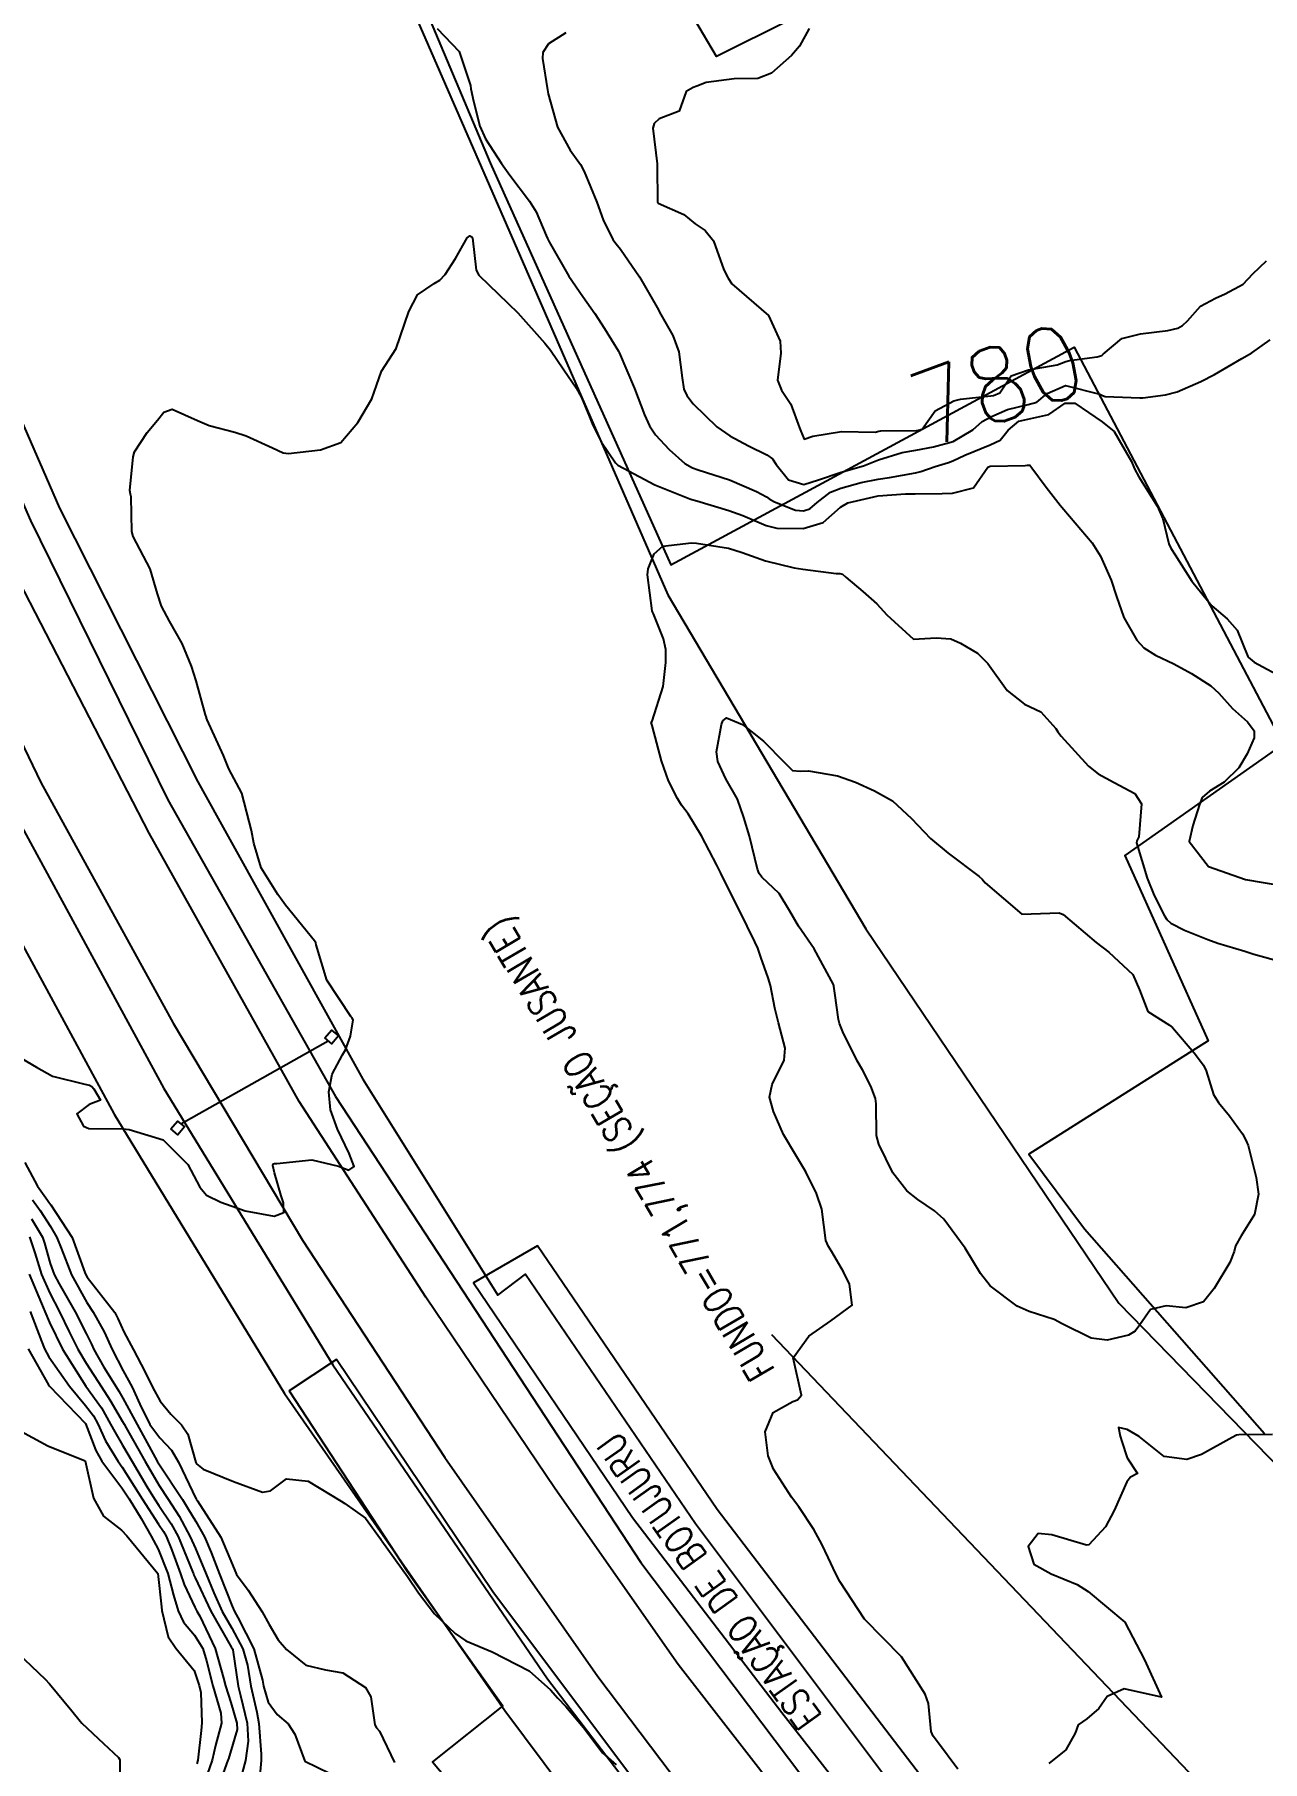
# Model space of a CAD drawing. Header units: metres. Extents: x 307586 to 320046, y 7427249 to 7434250.
# Drawn here: x 318970.4 to 319036.4, y 7429030 to 7429122.8 of the extents above; entities that cross this region are included whole.
import ezdxf
from ezdxf.enums import TextEntityAlignment as Align

# ---------------------------------------------------------------- set-up
doc = ezdxf.new("R2010")
doc.units = ezdxf.units.M
doc.header["$MEASUREMENT"] = 0
doc.linetypes.add('CONTINUO', pattern=[0])
for name, color, linetype in [('Cotas', 45, 'Continuous'), ('Curvas de Nivel 1m', 11, 'Continuous'), ('Curvas de Nivel 5m', 15, 'Continuous'), ('Divisa', 42, 'FENCELINE2'), ('Edificações', 30, 'Continuous'), ('Estações', 252, 'Continuous'), ('Linha Férrea', 20, 'Continuous'), ('PLATAFORMA', 45, 'Continuous'), ('Portico', 45, 'Continuous'), ('TEXTO', 45, 'Continuous')]:
    doc.layers.add(name, color=color, linetype=linetype)
doc.styles.add('ROMANS', font='romans', dxfattribs={"height": 0.2})
doc.styles.add('Style-STANDARD', font='STANDARD.shx')
doc.linetypes.add('FENCELINE2', pattern='A,0.25,-0.1,[132,ltypeshp.shx,S=0.1,R=0,X=-0.1,Y=0],-0.1,1', length=1.45)

msp = doc.modelspace()

# ---------------------------------------------------------------- linework, layer by layer
at = {"layer": 'Curvas de Nivel 1m', "flags": 128}
for points, elevation in [([(318992.0352252842, 7429123.160797996), (318993.2178987453, 7429121.91805019), (318993.8261006564, 7429120.090388704), (318993.8574490933, 7429119.911454685), (318993.9929173043, 7429119.243333338), (318994.3278077554, 7429117.906451099), (318994.6461094079, 7429117.223208059), (318995.4993725578, 7429115.894535451), (318995.9437147336, 7429115.276495297), (318997.0113229313, 7429113.873673919), (318997.3547637985, 7429113.305909703), (318997.9045332463, 7429112.021594207), (318997.9798821872, 7429111.859230354), (318998.0654585497, 7429111.694175096), (318999.1138194781, 7429109.847690981), (318999.8665072019, 7429108.745993181), (319000.5109151719, 7429107.830130036), (319001.0438696964, 7429107.020978327), (319001.7973046895, 7429105.810534192), (319001.8318135996, 7429105.736419696), (319002.6515557208, 7429103.801513619), (319003.1904539916, 7429102.394432271), (319003.4527959082, 7429101.793301218), (319003.7782045871, 7429101.318728284), (319004.5119117217, 7429100.520454954), (319005.347958323, 7429099.766224387), (319005.7596431455, 7429099.541722756), (319006.079515601, 7429099.435366216), (319007.7501432453, 7429098.888396076), (319009.2084042726, 7429098.257825548), (319009.7368136601, 7429097.979757064), (319009.8924398919, 7429097.874807637), (319010.1707373196, 7429097.713432703), (319011.3035940096, 7429097.271303522), (319011.7283668, 7429097.23494958), (319012.0744414475, 7429097.341576383), (319012.4695663002, 7429097.682633514), (319013.1830286946, 7429098.233845177), (319013.7446617415, 7429098.452962485), (319014.8371853959, 7429098.741629628), (319015.7523278361, 7429098.93403546), (319016.3621430611, 7429099.025565472), (319017.7577063666, 7429099.272604153), (319018.0380793493, 7429099.337854151), (319018.8146980444, 7429099.609482196), (319019.5349824557, 7429099.832539596), (319019.766092432, 7429099.917512774), (319020.4033043373, 7429100.224535872), (319021.7749843944, 7429100.776709014), (319022.3090489998, 7429101.033239385), (319022.7360514572, 7429101.560468662), (319023.3000444821, 7429102.045128481), (319023.7920629884, 7429102.159712282), (319024.9210805988, 7429102.408085543), (319025.8053229252, 7429103.013708064), (319026.3140754661, 7429103.006122092), (319027.7906209376, 7429102.01357556), (319028.4272486996, 7429101.493556689), (319029.3669476076, 7429099.883969087), (319029.5320088502, 7429099.482309088), (319029.7564916824, 7429099.051625211), (319030.766707248, 7429097.464493154), (319031.0546127887, 7429096.788485204), (319031.3724859654, 7429095.455106474), (319031.4799894664, 7429095.222837706), (319031.7070179274, 7429094.860062314), (319032.6002366199, 7429093.44092681), (319033.6733773316, 7429092.12733516), (319034.5043047469, 7429091.417379192), (319035.0515772573, 7429090.803792136), (319035.6182504648, 7429089.400370006), (319035.6424001392, 7429089.365522336), (319035.9485371673, 7429089.086623291), (319037.6252239594, 7429088.200443679)], 782.0000000000001), ([(318998.9589614145, 7429122.925449952), (318998.0275995988, 7429122.328229457), (318997.7281982579, 7429121.86442079), (318997.6996679837, 7429121.544751905), (318997.9651908518, 7429119.860565902), (318997.999629016, 7429119.640780783), (318998.5033246602, 7429117.854695931), (318999.1985631678, 7429116.609593618), (318999.7371246737, 7429115.84215793), (318999.9473723111, 7429115.470333792), (319000.6301774028, 7429113.829391101), (319000.9671058013, 7429112.8778472), (319001.4809063901, 7429111.816330167), (319001.6658346855, 7429111.578785767), (319001.8978063828, 7429111.298907853), (319002.9183807579, 7429109.799645369), (319003.8584419253, 7429108.158308069), (319004.0696678827, 7429107.786748745), (319004.716051169, 7429106.65127412), (319005.027997538, 7429105.7720738), (319005.2053403122, 7429104.375777311), (319005.3051099252, 7429103.767467113), (319005.4565637131, 7429103.42221952), (319005.7951758301, 7429102.98585259), (319007.0664228621, 7429101.747164948), (319007.778049044, 7429101.253173971), (319008.7816456488, 7429100.721095328), (319009.7680107426, 7429100.229343832), (319010.0659397076, 7429100.015521852), (319010.2629949034, 7429099.712498841), (319010.9327873504, 7429098.884405912), (319011.7473235187, 7429098.650414299), (319012.5343838581, 7429098.898953081), (319013.7574557315, 7429099.305895148), (319014.9543424658, 7429099.652128626), (319015.7661264179, 7429099.96091137), (319017.0376706987, 7429100.359898055), (319017.7716581215, 7429100.494081734), (319018.7206014232, 7429100.663372771), (319019.7765097376, 7429100.959243329), (319020.8388900569, 7429101.584160412), (319021.3439796241, 7429102.022306344), (319021.793487109, 7429102.274653654), (319022.6900172604, 7429102.670638626), (319023.8037411152, 7429102.938254067), (319024.2726820721, 7429103.076232247), (319024.8307237736, 7429103.534732906), (319025.8173870787, 7429103.966977444), (319027.6603245868, 7429103.501525931), (319027.8117140424, 7429103.419782552), (319027.941614372, 7429103.368036513), (319029.8102168231, 7429103.299967921), (319029.9794761505, 7429103.308368298), (319031.1930493687, 7429103.459298023), (319031.8145735175, 7429103.615621334), (319033.08379516, 7429104.173851888), (319033.8242512995, 7429104.563399534), (319035.2988625337, 7429105.408010825), (319035.8361310899, 7429105.721378574), (319036.8152432857, 7429106.418233094)], 781), ([(318969.3707630754, 7429067.984577118), (318970.5027087856, 7429067.321331299), (318971.359591581, 7429066.837427677), (318973.1092563441, 7429066.398583407), (318973.354864768, 7429066.344746379), (318973.4741092044, 7429066.268192104), (318973.5915530759, 7429066.146420467), (318973.9446373261, 7429065.540258053), (318973.3404176792, 7429065.316691668), (318972.6793375868, 7429064.809914232), (318973.0345711316, 7429064.152883464), (318973.3216747007, 7429064.025739647), (318975.1947404825, 7429063.994995876), (318975.3215320747, 7429063.981477049), (318975.4788936204, 7429063.96087265), (318977.3160303775, 7429063.41130732), (318978.6328500814, 7429062.086700675), (318979.2907770762, 7429060.865977194), (318979.6480622079, 7429060.436106667), (318980.4128137759, 7429060.063051556), (318981.2785307069, 7429059.757560182), (318981.7279425572, 7429059.593679694), (318983.2721086121, 7429059.309420526), (318983.800490732, 7429059.496662918), (318983.783050685, 7429060.022498003), (318983.6619169101, 7429060.399618431), (318983.2989884198, 7429061.637111553), (318983.2144363734, 7429062.030884814), (318983.2217194376, 7429062.112838231), (318983.3039138047, 7429062.129650046), (318983.4152170994, 7429062.1395201), (318985.3063419645, 7429062.342466027), (318986.7364057815, 7429061.985665118), (318987.3008971977, 7429061.777989353), (318987.575644577, 7429061.977272731), (318987.3099261143, 7429062.680881009), (318986.6812029923, 7429063.986417146), (318986.3050485803, 7429065.023702959), (318986.209815694, 7429065.99143102), (318986.4052348127, 7429066.946827596), (318986.9515917858, 7429067.98421326), (318987.1149137591, 7429068.244551862), (318987.3879173043, 7429068.980000003), (318987.5247177345, 7429069.855108191), (318987.4557426575, 7429069.979471751), (318987.4035963136, 7429070.047900934), (318986.1187408856, 7429071.993041768), (318985.5416375854, 7429073.899285373), (318985.512394012, 7429073.999305237), (318985.4444160689, 7429074.099917647), (318983.8896464375, 7429076.023749067), (318983.7171877916, 7429076.268224192), (318983.4786121258, 7429076.599482154), (318982.5745842432, 7429078.039183334), (318982.1938202975, 7429079.362069015), (318982.0549870427, 7429080.044679306), (318981.5429173043, 7429082.050000004), (318980.8480693278, 7429083.352846283), (318980.5529760522, 7429084.065149123), (318979.6802150081, 7429085.990043486), (318979.6484728599, 7429086.07916667), (318979.638395161, 7429086.12435217), (318979.5947395564, 7429086.262225225), (318979.0914606147, 7429088.085214571), (318978.8358381675, 7429088.876801961), (318978.3325195592, 7429090.093103982), (318977.6548115157, 7429091.28942115), (318977.2236359263, 7429092.104392816), (318977.0070050895, 7429092.769162969), (318976.6192870821, 7429094.110636305), (318975.7087325437, 7429095.841015966), (318975.626658235, 7429096.121293889), (318975.5878782989, 7429097.978551073), (318975.5660318472, 7429098.122503285), (318975.5306549642, 7429098.328422617), (318975.6973304941, 7429100.120983806), (318975.7657101799, 7429100.399287565), (318976.4461448212, 7429101.44337395), (318977.0014606465, 7429102.107814571), (318977.3547586481, 7429102.53680833), (318977.7887620336, 7429102.684472937), (318979.1590344621, 7429102.086238832), (318979.780341525, 7429101.822422077), (318981.1671913415, 7429101.449514783), (318981.7749281015, 7429101.251079724), (318983.198292209, 7429100.606031667), (318983.7661544099, 7429100.353710561), (318984.051579032, 7429100.311516639), (318985.7679232125, 7429100.500590825), (318986.8678018636, 7429100.893198584), (318987.7829173043, 7429101.980000003), (318988.5289173043, 7429103.239333336), (318988.7871091658, 7429103.970158084), (318989.0524411137, 7429104.729523813), (318989.8329173042, 7429105.960000004), (318990.5188565563, 7429107.950010915), (318990.9772207031, 7429108.832367566), (318991.8757822164, 7429109.454327472), (318992.1844318028, 7429109.620832854), (318992.4740063187, 7429109.924089113), (318993.0258802061, 7429110.784350983), (318993.6617065875, 7429111.91241211), (318993.7998445644, 7429112.01515502), (318993.9034728598, 7429111.965555559), (318993.934348774, 7429111.909685689), (318994.1447751373, 7429110.166672533), (318994.2850604839, 7429109.903967856), (318995.860349019, 7429108.37544765), (318996.3709013687, 7429107.874820163), (318997.8367528933, 7429106.243558912), (318998.1261157136, 7429105.857068018), (318998.8558019197, 7429104.811153849), (318999.5180161528, 7429103.842849014), (318999.7977253942, 7429103.320808996), (319000.2308768536, 7429102.276871445), (319000.4055755695, 7429101.830660129), (319000.8723663209, 7429100.921987411), (319001.6261931569, 7429099.812050865), (319001.7610638517, 7429099.686436495), (319002.0484632379, 7429099.51720671), (319003.74554469, 7429098.631825721), (319005.6205379827, 7429097.875802047), (319005.7340894783, 7429097.838144938), (319005.9915791919, 7429097.757413385), (319007.7279934407, 7429097.247613646), (319008.4789600412, 7429096.978885695), (319009.7200107902, 7429096.429348599), (319010.2970788506, 7429096.289702106), (319011.7188477669, 7429096.283046265), (319012.7956700135, 7429096.605777542), (319013.7303975258, 7429097.418022156), (319014.1213580686, 7429097.664173392), (319015.7387997868, 7429098.032165508), (319017.2238408594, 7429098.14199717), (319017.7408078201, 7429098.146034391), (319019.1870515192, 7429098.15972025), (319019.7415407526, 7429098.174896561), (319020.8728117261, 7429098.456301691), (319021.6450677335, 7429099.571767747), (319021.7634127104, 7429099.619540608), (319023.6475215071, 7429099.66772703), (319023.7642800933, 7429099.686278899), (319023.895874291, 7429099.679665976), (319024.01129471, 7429099.546274343), (319024.7807506376, 7429098.501166671), (319025.5211862198, 7429097.523175971), (319025.625880391, 7429097.415612519), (319025.7307755532, 7429097.305824899), (319027.251745784, 7429095.504611719), (319027.7058086471, 7429094.78913429), (319028.2697529799, 7429093.494231647), (319028.5507580153, 7429092.620386684), (319028.9571571625, 7429091.487057604), (319029.650849196, 7429090.273189171), (319030.0302198872, 7429089.857715889), (319030.6612180023, 7429089.464725493), (319031.6361901105, 7429089.001520415), (319032.5860003949, 7429088.482980794), (319033.6187979878, 7429087.822045574), (319034.0642581479, 7429087.423229891), (319034.7968766144, 7429086.604158341), (319035.5978047645, 7429085.888746024), (319035.9656694144, 7429085.396272482), (319035.9546928663, 7429085.030915845), (319035.5804979251, 7429084.15806209), (319035.1359633636, 7429083.406554312), (319034.3388776453, 7429082.640710921), (319033.5537774265, 7429082.154008153), (319033.1596727705, 7429081.822971556), (319033.0267753449, 7429081.435161423), (319032.6576658959, 7429080.312731238), (319032.460469961, 7429079.440624477), (319033.5030854567, 7429078.10787683), (319035.4929173043, 7429077.400000003), (319037.4898155992, 7429077.069829494)], 783), ([(319020.0239419743, 7429029.578989757), (319018.9374819277, 7429031.04646235), (319018.6937293423, 7429031.34698006), (319018.5894405865, 7429031.595302153), (319018.4583046949, 7429033.097877805), (319018.2813838, 7429033.600223006), (319016.9929173043, 7429035.620000003), (319015.0129173043, 7429037.640000003), (319013.6933416267, 7429039.660243639), (319013.4634761963, 7429040.080149022), (319013.055775764, 7429040.955845983), (319012.7129173042, 7429041.673500003), (319012.2850601614, 7429042.463571431), (319011.4779323021, 7429043.686049853), (319011.0905129206, 7429044.196374422), (319010.1157284467, 7429045.699971892), (319009.835007541, 7429046.417791423), (319009.6770986692, 7429047.70455819), (319010.1062432355, 7429048.742731789), (319011.1576163912, 7429049.336605798), (319011.4134125659, 7429049.433146995), (319011.6199281755, 7429049.685429895), (319011.1829173043, 7429051.690000003), (319012.0279173043, 7429052.848333336), (319013.2029173042, 7429053.670000004), (319014.3464308092, 7429054.522572381), (319014.2035668245, 7429055.655440261), (319013.8869891874, 7429056.307881988), (319013.2501098349, 7429057.389253073), (319013.0725591041, 7429057.671803586), (319012.9420472676, 7429057.988760142), (319012.709966233, 7429059.675729514), (319012.439772143, 7429060.5301784), (319011.8548978483, 7429061.684480198), (319011.3118922705, 7429062.587496621), (319010.6572806699, 7429063.69665637), (319010.1185175368, 7429064.931081996), (319009.8987578152, 7429065.711812397), (319010.0428315207, 7429066.392837136), (319010.6850325714, 7429067.700318274), (319010.7419973309, 7429068.340135815), (319010.3915167996, 7429069.705171011), (319010.1962166536, 7429070.49366323), (319009.9526392093, 7429071.712054175), (319009.8286542595, 7429072.115693964), (319009.4379508137, 7429073.223350945), (319009.2693999558, 7429073.721735177), (319009.1141914178, 7429074.057069187), (319008.2856780897, 7429075.731872396), (319007.4888173292, 7429077.330002492), (319007.2858355285, 7429077.742070821), (319007.0663642944, 7429078.177379232), (319006.2495069507, 7429079.752734107), (319005.5346069528, 7429080.928964858), (319005.1787465276, 7429081.404843356), (319004.9530790016, 7429081.768847577), (319004.4820679315, 7429082.705904327), (319004.1037457791, 7429083.781887577), (319003.5913520997, 7429085.685653028), (319003.5548673282, 7429085.790380503), (319003.5519971324, 7429085.831746845), (319003.5942546102, 7429085.923730592), (319004.1925969117, 7429087.78130481), (319004.3377674673, 7429089.073986892), (319004.3263526186, 7429089.779748474), (319004.2100726523, 7429090.343116852), (319003.6619098803, 7429091.689257607), (319003.6175022673, 7429091.790454154), (319003.6000404332, 7429091.854147115), (319003.3451190041, 7429093.793377988), (319003.3791145396, 7429094.101513498), (319003.6998384229, 7429094.918074572), (319004.1656833236, 7429095.323444156), (319005.7091563435, 7429095.509269288), (319005.9783361257, 7429095.487844665), (319007.7051410531, 7429095.22158326), (319008.4409164863, 7429094.993523685), (319009.6950617581, 7429094.529630255), (319011.228311369, 7429094.158451806), (319011.6890362091, 7429094.09792699), (319013.4923769575, 7429093.8653764), (319013.6857354861, 7429093.85787879), (319013.8319235856, 7429093.814602158), (319014.0147761487, 7429093.665046886), (319014.9268379419, 7429092.896563381), (319015.6716933323, 7429092.225068534), (319016.2197264964, 7429091.634431913), (319017.6500561765, 7429090.333887222), (319018.8652569895, 7429090.393370627), (319019.6503169742, 7429090.339967), (319020.1643569995, 7429090.108532776), (319021.0821503995, 7429089.578411508), (319021.6346650145, 7429089.019847356), (319022.682070857, 7429087.559308467), (319023.605795037, 7429086.837773275), (319024.4939795394, 7429086.428758718), (319025.297958827, 7429085.524424381), (319025.4058325426, 7429085.337546052), (319025.5888094937, 7429085.109218941), (319027.0589051933, 7429083.505140125), (319027.5665915724, 7429083.078284545), (319028.4282405921, 7429082.622968002), (319029.551098654, 7429082.025423319), (319029.8976719804, 7429081.474678684), (319029.7490676616, 7429079.700552579), (319029.6421112501, 7429079.478212095), (319029.6299214541, 7429079.369736844), (319030.2125738696, 7429077.469205155), (319030.5734522624, 7429076.553293997), (319031.140792081, 7429075.454981882), (319031.2693743227, 7429075.251495215), (319031.4689475486, 7429075.053024437), (319032.2171241167, 7429074.69075871), (319033.4603642403, 7429074.174693604), (319034.0127022502, 7429073.975928887), (319035.4543767847, 7429073.545948052), (319035.947260402, 7429073.395056574), (319037.447007949, 7429072.986042988)], 784), ([(318969.8726601005, 7429062.191453862), (318970.5508718245, 7429060.914036716), (318971.0892713656, 7429060.172754694), (318971.1650289964, 7429060.064782199), (318971.2703965604, 7429059.917925612), (318972.4169147257, 7429058.158360029), (318973.1025657557, 7429056.282984917), (318973.1505429047, 7429056.150823748), (318973.2309299601, 7429056.017510392), (318974.7070044415, 7429054.127438697), (318974.8844922531, 7429053.80945676), (318975.1925922624, 7429053.08749582), (318975.7160594401, 7429052.114668583), (318976.3253901687, 7429050.948530367), (318976.7374641465, 7429050.104154536), (318977.1454821249, 7429049.356482063), (318977.7188399952, 7429048.668604783), (318978.3011319014, 7429048.082476785), (318978.6307653764, 7429047.580277579), (318979.0740561629, 7429046.07058292), (318979.1116635173, 7429045.986414208), (318979.4618093992, 7429045.712252779), (318981.0977153582, 7429045.036536933), (318982.6521491231, 7429044.471701387), (318983.0905736728, 7429044.540424578), (318983.9358610084, 7429045.181992024), (318985.0986784821, 7429045.050745189), (318986.875955749, 7429043.982069618), (318987.0816541754, 7429043.853687123), (318988.1861941162, 7429043.075472934), (318988.9892690375, 7429041.951104728), (318989.0197121322, 7429041.907864266), (318989.0620103659, 7429041.859306168), (318990.4542925617, 7429039.935886251), (318991.029662539, 7429039.046348982), (318991.9041809245, 7429037.921087367), (318993.0024673546, 7429036.865005039), (318993.5754284274, 7429036.478092534), (318994.9929173043, 7429035.880000004), (318996.9779089064, 7429034.859440143), (318998.1268090758, 7429033.842541627), (318998.5208176391, 7429033.398843399), (318998.9540182939, 7429032.940098973), (318999.9030927697, 7429031.820398249), (319000.9294343044, 7429030.461700011), (319001.6584923228, 7429029.802644254)], 784), ([(318970.2443647023, 7429059.166906624), (318970.8209369016, 7429058.176479709), (318970.9396590544, 7429057.862944887), (318971.238864386, 7429056.764708181), (318971.4575542885, 7429056.167753633), (318971.7246165506, 7429055.665821082), (318972.5820066508, 7429054.156209109), (318973.1910439786, 7429052.962667431), (318973.4574980005, 7429052.417784148), (318973.5924830816, 7429052.143856517), (318974.1226844994, 7429051.181610457), (318974.780559456, 7429050.125585372), (318974.9255776127, 7429049.898287532), (318975.1468823852, 7429049.516508101), (318975.9092778718, 7429048.112236398), (318976.8814681428, 7429046.336124904), (318977.0132412409, 7429046.100996763), (318977.1105229154, 7429045.940374077), (318978.3445602253, 7429044.081075359), (318978.6270031896, 7429043.625370893), (318979.0711058954, 7429042.888859119), (318979.542429907, 7429042.065204878), (318979.8957765533, 7429041.220315316), (318980.3377315949, 7429040.057016776), (318981.0172651109, 7429038.339853783), (318981.144356343, 7429038.048685613), (318981.3329813899, 7429037.723469977), (318982.1839900329, 7429036.038089276), (318982.6459064488, 7429034.35505682), (318982.7009387896, 7429034.032619789), (318982.9543177903, 7429033.170048608), (318983.43395891, 7429032.508887114), (318984.0236642236, 7429032.013788801), (318984.3922367973, 7429031.462950202), (318984.9229173043, 7429030.000000004), (318986.908754451, 7429029.035809784)], 786), ([(318970.1281111072, 7429058.186872097), (318970.408309363, 7429057.342116972), (318970.7746391586, 7429056.174582785), (318971.2178711898, 7429055.166925704), (318971.7470233737, 7429054.164558941), (318972.2636398684, 7429053.087848701), (318972.7230982297, 7429052.154598195), (318973.171607254, 7429051.395996653), (318973.9984075267, 7429050.13731765), (318974.4543618753, 7429049.43873555), (318975.1343935988, 7429048.267629459), (318975.2164439083, 7429048.119164737), (318975.3180766334, 7429047.931100083), (318976.3383073653, 7429046.107746102), (318977.093877714, 7429044.830693983), (318977.5811619963, 7429044.092526332), (318978.1743295337, 7429043.183902028), (318978.7635943408, 7429042.074489849), (318979.0533559431, 7429041.432575923), (318979.6325737774, 7429040.064033272), (318980.0336867503, 7429039.049012992), (318980.4791767209, 7429038.05533741), (318981.0038843012, 7429037.146699704), (318981.5977579851, 7429036.043951598), (318981.84751214, 7429035.173714943), (318982.0346480903, 7429034.039282695), (318982.3407890917, 7429032.644292422), (318982.4544390847, 7429032.034884785), (318982.5798418315, 7429030.380006295), (318982.5737029041, 7429030.033474773), (318982.4432420122, 7429028.488759645)], 787), ([(318970.1020817761, 7429056.181308359), (318970.7748100063, 7429054.608972969), (318970.9589653874, 7429054.172439522), (318971.1970817458, 7429053.586444158), (318971.9072733969, 7429052.162756444), (318973.1531202815, 7429050.163531821), (318974.0005246474, 7429048.996131917), (318974.4901488922, 7429048.12964153), (318974.7071760099, 7429047.70479686), (318975.1216267723, 7429046.990946812), (318975.6435704278, 7429046.114693472), (318976.4352113576, 7429044.764145188), (318976.8411413742, 7429044.102417763), (318977.0793890731, 7429043.747176891), (318977.7468665852, 7429042.767019846), (318978.111809139, 7429042.084266626), (318978.8967468413, 7429040.210317791), (318978.9492620786, 7429040.071254831), (318978.9690186685, 7429040.007683017), (318979.0308193268, 7429039.860202258), (318979.8762820277, 7429038.061366356), (318980.9936621389, 7429036.124483467), (318981.0331186551, 7429036.049597991), (318981.0501984518, 7429035.991265021), (318981.3503595897, 7429034.046125581), (318981.4630959221, 7429033.539716766), (318981.8343435724, 7429032.04108574), (318981.8904419121, 7429031.083333484), (318981.7354869354, 7429030.041815232), (318981.5682708303, 7429029.381407013)], 788), ([(318970.1709647571, 7429054.180319528), (318970.77252087, 7429052.588687275), (318970.9426877873, 7429052.172402298), (318971.1765791527, 7429051.747456569), (318972.2822732294, 7429050.158706444), (318973.1426208078, 7429049.120350357), (318973.5689513173, 7429048.575241095), (318973.7976060382, 7429048.140029673), (318974.2170455715, 7429047.226798363), (318974.9025414872, 7429046.12315564), (318975.1082974926, 7429045.81201256), (318976.1822077807, 7429044.109007099), (318977.0694494872, 7429042.7532183), (318977.3305942683, 7429042.361051301), (318977.4715059531, 7429042.093871173), (318977.783048085, 7429041.357936306), (318978.2431374667, 7429040.0818467), (318978.44323201, 7429039.49491088), (318979.0150631238, 7429038.284581954), (318979.1314633396, 7429038.068814543), (318979.2813453095, 7429037.79614921), (318980.1167387422, 7429036.058761789), (318980.5597967045, 7429034.463352091), (318980.6646546878, 7429034.052982629), (318980.9539257076, 7429033.15084034), (318981.2696498299, 7429032.046732678), (318981.2832567369, 7429031.702785027), (318980.9186337633, 7429030.431097271), (318980.8257842817, 7429030.139344524), (318980.7958561273, 7429030.051170615), (318980.2882526702, 7429028.666880086)], 789), ([(318969.4584483762, 7429047.857892547), (318971.1207112093, 7429046.949390506), (318973.1129173043, 7429046.150000003), (318973.562840858, 7429044.142801151), (318974.1134090374, 7429043.174489466), (318975.0660346943, 7429042.431739003), (318975.3572584764, 7429042.117056592), (318977.0329173043, 7429040.100000003), (318977.2191426756, 7429038.301120786), (318977.2431887866, 7429038.096545931), (318977.5896473087, 7429036.681959464), (318978.0029196635, 7429036.084849969), (318978.9749408435, 7429034.871569291), (318979.257463578, 7429034.067054541), (318979.3305851367, 7429033.694904538), (318979.3867754765, 7429032.065561421), (318979.3515395452, 7429031.651006641), (318979.1813180133, 7429030.067315998), (318979.1191912788, 7429029.859558878)], 791), ([(319036.9458470972, 7429047.571818184), (319035.1352700877, 7429047.556852225), (319035.00951855, 7429047.527157095), (319034.777400294, 7429047.405332758), (319033.1234911962, 7429046.487389196), (319032.3424909403, 7429046.215990537), (319031.122258778, 7429046.384147369), (319029.7803484286, 7429047.463525693), (319029.1383240881, 7429047.830452261), (319028.666516593, 7429047.950605812), (319028.757770824, 7429047.475627201), (319028.8458154959, 7429047.190004676), (319029.1214091565, 7429046.319185222), (319029.6841377639, 7429045.464287798), (319029.3123335125, 7429045.266555185), (319029.1085023716, 7429045.028506734), (319028.4392395223, 7429043.47980517), (319027.9688390942, 7429042.597400392), (319027.0650370033, 7429041.641313273), (319026.9410449425, 7429041.624965572), (319025.0728130336, 7429042.179715291), (319024.3552403303, 7429042.249230591), (319023.8102810414, 7429041.538789548), (319024.1210476841, 7429040.601443988), (319025.0485306836, 7429040.081337936), (319026.4424902342, 7429039.506004274), (319027.037291126, 7429039.124921452), (319029.0129173043, 7429037.470000003), (319030.0643458758, 7429035.459285718), (319030.9729173043, 7429033.450000003), (319028.9772280155, 7429033.90107112), (319028.06151406, 7429033.483671052), (319027.6126938576, 7429032.84073787), (319026.9547173314, 7429032.286668481), (319026.4916939752, 7429031.962675701), (319026.3431277041, 7429031.505997899), (319025.8339296778, 7429030.610987381), (319024.9266007465, 7429029.888344225)], 784), ([(318969.1090597778, 7429036.188838578), (318970.9666083455, 7429034.416069415), (318971.1990426896, 7429034.16763875), (318972.3988632503, 7429032.705045049), (318972.8471795511, 7429032.150957381), (318972.9413588561, 7429032.046103461), (318974.1093646727, 7429030.948026319), (318974.9140569195, 7429030.195974354), (318974.972950749, 7429030.11939967), (318974.9794567027, 7429030.052116374), (318975.0084852773, 7429028.118844324), (318974.9611899108, 7429028.050348152), (318974.8915783223, 7429027.986101802), (318973.0861342867, 7429026.146801747), (318972.9763265201, 7429026.043441268), (318972.8701643501, 7429025.96646973), (318971.75455325, 7429025.265987511), (318970.8828024603, 7429024.169601153), (318970.8599401149, 7429024.152633298), (318970.842594898, 7429024.137759374), (318969.7308811285, 7429023.284097516)], 792.0000000000001)]:
    msp.add_lwpolyline(points, dxfattribs=dict(at, elevation=elevation))
at = {"layer": 'Curvas de Nivel 5m', "flags": 128}
for points, elevation in [([(319012.0448708028, 7429123.153566573), (319011.5146565107, 7429122.213740821), (319011.0807432772, 7429121.704132615), (319010.0133247028, 7429120.760739856), (319009.2749856443, 7429120.462637354), (319008.0100070704, 7429120.448976622), (319006.4947449958, 7429120.249653742), (319006.0058389493, 7429120.062164509), (319005.7956685066, 7429119.981435646), (319005.4254487355, 7429119.775774689), (319005.0562659904, 7429118.70991658), (319003.9805009543, 7429118.295576669), (319003.7110235466, 7429118.058540812), (319003.6317425222, 7429117.793411751), (319003.8621083831, 7429115.882643448), (319003.8680260728, 7429115.790848915), (319003.8866565068, 7429113.827181125), (319003.8969940371, 7429113.790259236), (319003.9226745982, 7429113.765729397), (319005.2971290615, 7429113.156603607), (319005.9118472436, 7429112.6574589), (319006.4429269126, 7429112.289316353), (319006.9032451885, 7429111.749996725), (319007.4464391093, 7429110.18529594), (319007.6757245669, 7429109.742071932), (319007.8783098785, 7429109.432838282), (319009.8529173043, 7429107.720000003), (319010.4703547168, 7429106.341659263), (319010.5119630304, 7429105.709814318), (319010.3429391757, 7429104.244060637), (319010.5511084003, 7429103.708832972), (319011.0587435073, 7429102.958117059), (319011.5219576358, 7429101.693914399), (319011.5917568831, 7429101.503571276), (319011.7767846918, 7429101.076738764), (319012.2276195237, 7429101.236313901), (319013.7812147659, 7429101.49974617), (319015.5913856938, 7429101.453209274), (319015.7816478917, 7429101.513058741), (319015.8849152144, 7429101.53594153), (319017.7822268772, 7429101.550957299), (319017.8473420073, 7429101.554273792), (319018.1187113036, 7429101.616642064), (319018.8107350042, 7429102.596856982), (319019.8060092257, 7429103.139461435), (319020.164733711, 7429103.237468377), (319021.810522459, 7429103.410343654), (319021.9502529041, 7429103.42917873), (319022.2819784271, 7429103.565309392), (319022.8972922792, 7429104.484122504), (319023.8254694346, 7429104.805213033), (319025.3709980191, 7429105.069514365), (319025.8302115345, 7429105.249423029), (319026.0337295873, 7429105.315130905), (319027.5260122825, 7429105.503069054), (319027.7628983492, 7429105.571433483), (319027.8344585153, 7429105.654121105), (319028.8472546702, 7429106.485575014), (319029.8454544191, 7429106.733711489), (319031.3073255295, 7429106.917912975), (319031.8489726661, 7429107.055536188), (319032.1117635512, 7429107.185924539), (319032.3783033579, 7429107.444746143), (319033.0723977529, 7429108.230329695), (319033.8712622753, 7429108.652998068), (319034.3976245179, 7429108.899616428), (319035.3625289548, 7429109.407805829), (319035.8885643241, 7429109.964701985), (319036.6160984288, 7429110.672411179)], 780), ([(318970.2854449932, 7429060.184812088), (318970.6998817775, 7429059.611148525), (318971.2586507807, 7429058.743347652), (318971.591692398, 7429058.166612254), (318971.8241342419, 7429057.587243329), (318972.3801375857, 7429056.158527802), (318973.2106091078, 7429054.662786907), (318973.5525051366, 7429054.144756186), (318974.1391549813, 7429053.082568431), (318974.5637602403, 7429052.12928736), (318975.1659030891, 7429050.985718996), (318975.6455838259, 7429050.115073338), (318976.0617326723, 7429049.192824729), (318976.5964835264, 7429048.105364342), (318977.1257273941, 7429047.381008977), (318977.7585251141, 7429046.729627422), (318978.1301421454, 7429046.08474163), (318979.0833255616, 7429044.097217158), (318979.1020163108, 7429044.069809014), (318979.1565946026, 7429043.994834276), (318980.4091495872, 7429042.05653768), (318981.0480904644, 7429040.567316021), (318981.2555262885, 7429040.047873914), (318981.8793032692, 7429039.192385969), (318982.6308829573, 7429038.033820346), (318983.0060716499, 7429037.345434569), (318983.5028197697, 7429036.52728112), (318983.9444659245, 7429036.015726773), (318984.9804012167, 7429035.165594167), (318986.0460329992, 7429034.920155484), (318986.9745525175, 7429034.755680884), (318988.19353205, 7429033.961540783), (318988.4689204555, 7429033.468230799), (318988.6935014842, 7429031.95374124), (318988.7874422475, 7429031.798373339), (318988.9395656368, 7429031.61483326), (318989.7563920003, 7429029.941665256)], 785), ([(318970.0564063446, 7429052.181265113), (318971.1538154173, 7429050.229874209), (318971.2015945209, 7429050.169513231), (318973.1329673043, 7429048.155000003), (318973.6857010369, 7429046.708605921), (318974.0175598314, 7429046.136430367), (318975.091609615, 7429044.699487384), (318975.4886125426, 7429044.115943052), (318976.1375614716, 7429043.044049894), (318976.6641165306, 7429042.103988011), (318977.0524868669, 7429041.404637513), (318977.558804405, 7429040.092111696), (318977.8703986419, 7429038.936256556), (318978.1226937883, 7429038.083353356), (318978.4068792256, 7429037.478962867), (318979.0000426016, 7429036.782529735), (318979.4449461613, 7429036.065479715), (318979.6468941882, 7429035.399424721), (318979.990069034, 7429034.059728486), (318980.4191649193, 7429032.584333245), (318980.4482780825, 7429032.054946396), (318980.1276475003, 7429030.855200513), (318979.9545093194, 7429030.059584084), (318979.6775983929, 7429029.289870812)], 790)]:
    msp.add_lwpolyline(points, dxfattribs=dict(at, elevation=elevation))
at = {"layer": 'Curvas de Nivel 5m', "elevation": 785, "flags": 128}
msp.add_lwpolyline([(319007.4051090261, 7429085.931602389), (319007.5965656355, 7429086.104833124), (319008.4553030567, 7429085.731376146), (319009.5797065229, 7429084.839281246), (319010.7066465807, 7429083.702844065), (319011.1354295185, 7429083.273093599), (319011.5583038746, 7429083.228657044), (319011.9975941443, 7429083.246541814), (319013.5560760977, 7429082.98587934), (319014.5349682198, 7429082.637495203), (319015.5483266224, 7429082.180931822), (319016.5084095276, 7429081.630345081), (319017.5336315343, 7429080.691423009), (319018.5665058139, 7429079.609564118), (319019.5111940915, 7429078.818452484), (319021.1838113982, 7429077.574636593), (319021.3358827229, 7429077.416852417), (319021.4894737941, 7429077.225648982), (319023.4729173043, 7429075.550000004), (319025.4737911116, 7429075.607380733), (319025.6919291465, 7429075.517809886), (319027.4580557049, 7429074.013840076), (319028.1435496256, 7429073.49309368), (319029.4351270043, 7429072.293980007), (319029.7893581868, 7429071.47450339), (319030.246735249, 7429070.302931366), (319031.4041204227, 7429069.570311845), (319031.5677556478, 7429069.448351621), (319032.729383971, 7429068.089866671), (319033.2409287632, 7429067.431319889), (319033.3697936659, 7429067.117636168), (319033.7797006799, 7429065.846219435), (319034.0348870194, 7429065.419770458), (319034.626773476, 7429064.691830033), (319035.3362889177, 7429063.73716134), (319035.5125899346, 7429063.398203278), (319035.6255214403, 7429063.099969367), (319036.066435116, 7429061.392364824), (319036.1923641667, 7429060.492584519), (319035.9729689365, 7429059.393099488), (319035.7055054438, 7429058.966686277), (319035.2656948615, 7429058.251837152), (319034.9597207773, 7429057.702126374), (319034.8741541511, 7429057.40568145), (319034.646121724, 7429056.808224116), (319033.8045286803, 7429055.421425833), (319033.225696981, 7429054.707967679), (319032.2784370301, 7429054.383358668), (319031.2231887448, 7429054.477144059), (319030.3851523869, 7429054.294487444), (319029.8139852668, 7429053.463989324), (319029.5517326167, 7429053.122585318), (319029.2045754675, 7429052.913877554), (319028.0501668908, 7429052.637250429), (319027.2015327931, 7429052.74103259), (319025.628741087, 7429053.515841765), (319025.2152722463, 7429053.755494201), (319023.8629605747, 7429054.183953095), (319023.2221745302, 7429054.475722599), (319021.7725825153, 7429055.564603351), (319021.2395195013, 7429056.230219709), (319020.4289458356, 7429057.578239718), (319019.2763556291, 7429059.152554994), (319018.7813827654, 7429059.597523022), (319017.8737781993, 7429060.19623563), (319017.293340959, 7429060.662365478), (319016.5426945809, 7429061.62760223), (319015.7741616014, 7429063.179639661), (319015.6609098068, 7429063.636620078), (319015.6379467562, 7429065.347736301), (319015.609426133, 7429065.637434916), (319015.3595108257, 7429066.299352146), (319014.8963696955, 7429067.175248128), (319014.6243697895, 7429067.651228216), (319013.8495079937, 7429069.209807567), (319013.6654308555, 7429069.6660623), (319013.6137297155, 7429069.875594286), (319013.4191661586, 7429071.29488543), (319013.3580429308, 7429071.670648747), (319013.337574118, 7429071.757067295), (319012.3117706266, 7429073.68131147), (319011.4609750444, 7429074.893849346), (319011.0052463227, 7429075.697015068), (319010.4220672032, 7429076.645656093), (319009.4910467356, 7429077.532943134), (319009.3548273048, 7429077.721380904), (319009.2572784361, 7429077.961619553), (319008.8287162043, 7429079.726942014), (319008.5239071232, 7429080.739192207), (319008.1831836183, 7429081.733597341), (319007.5537036398, 7429082.818633555), (319007.1358474755, 7429083.744270702), (319007.0493817494, 7429084.266569455), (319007.316350985, 7429085.742765667)], close=True, dxfattribs=at)
at = {"layer": 'Divisa'}
msp.add_lwpolyline([(318957.4782988752, 7429343.107896538), (318955.4355555578, 7429327.06200597), (318954.9597267886, 7429326.718743542), (318954.6531534924, 7429293.53386337), (318952.0344069281, 7429255.945396299), (318948.0642897761, 7429244.051377795), (318949.6956424013, 7429215.045729996), (318958.9906239609, 7429217.362163137), (318965.8763530535, 7429193.335708404), (318966.6103792442, 7429193.546072586), (318972.9773447177, 7429172.128897603), (318984.5266741093, 7429138.387837084), (319004.4485919764, 7429092.713359217), (319015.0808746746, 7429074.748909112), (319028.6842029429, 7429054.635853995), (319042.0667815547, 7429040.875315259), (319046.4931709415, 7429035.487195025), (319032.3568919406, 7429023.952307928)], dxfattribs=at)
at = {"layer": 'Edificações'}
for points in [[(319046.720314074, 7429141.412322282), (319007.0611940075, 7429121.648925819), (319003.1023517228, 7429128.379979013)], [(318985.5827862643, 7429138.006294183), (318994.8858341713, 7429115.927791215), (319004.6036719344, 7429094.327969237), (319026.2855858441, 7429106.033845103), (319037.5130112298, 7429084.682218629), (319029.0116706176, 7429078.698981581), (319033.476603996, 7429068.729839782), (319023.8533995107, 7429062.647324533), (319026.8300554283, 7429058.624699236), (319036.5042841515, 7429047.617825475)]]:
    msp.add_lwpolyline(points, dxfattribs=at)
at = {"layer": 'Estações'}
for points in [[(319030.9045381644, 7429008.33042443), (319036.3364075098, 7429013.09555688), (319029.1097377603, 7429022.2483965), (319026.2757892295, 7429019.795065799), (319019.2336392222, 7429027.643927832), (319007.0845240898, 7429043.527333989), (318997.441221395, 7429057.706995257), (318993.9932170172, 7429055.72545722), (319002.544449667, 7429043.114161475), (319010.566968113, 7429032.619561924), (319020.0062588323, 7429020.550978163), (319030.9045381644, 7429008.33042443)], [(319015.5361746565, 7429001.056924699), (319019.0227595168, 7429003.654173398), (319025.3722787678, 7428997.128135883), (319027.74831131, 7428998.510067208), (319020.7382780394, 7429006.690520203), (319010.3573003599, 7429018.845684819), (319002.592018796, 7429029.021788928), (318995.0350920366, 7429039.106180154), (318986.6394942651, 7429051.594970846), (318984.0830828179, 7429049.912594661), (318990.4290672078, 7429040.228457396), (318995.5757237716, 7429032.975618503), (318991.786251825, 7429029.971435359), (318998.077294376, 7429022.469471889), (319003.7070149392, 7429015.421692916), (319004.4574154233, 7429014.368255639), (319002.0212902447, 7429012.475643264), (319004.0381809133, 7429009.883261143), (319006.3239230069, 7429009.132215357), (319007.5870803225, 7429007.419843352), (319009.1210079877, 7429008.681614431), (319015.5361746565, 7429001.056924699)]]:
    msp.add_lwpolyline(points, dxfattribs=at)
at = {"layer": 'Linha Férrea'}
for points in [[(319155.2856908137, 7428895.588214418), (319144.3129774093, 7428907.268887631), (319131.5955576305, 7428919.232884195), (319114.0554765439, 7428933.866243303), (319101.874749655, 7428943.810211618), (319087.2485049569, 7428955.235831876), (319072.4116835415, 7428966.826473387), (319063.9741724187, 7428973.723698117), (319053.9977848253, 7428982.32918038), (319041.6127429729, 7428993.260135056), (319032.0102426732, 7429003.40827846), (319021.1623603588, 7429014.918355975), (319013.8041937815, 7429023.861490304), (319004.9927953649, 7429035.205086594), (318998.382605367, 7429044.647930048), (318991.4411483991, 7429054.95795355), (318984.624017541, 7429065.473302422), (318976.5586767794, 7429079.89341691), (318969.5765184124, 7429093.445289552), (318964.2566536615, 7429105.537940755), (318958.7676205646, 7429118.390928484), (318953.5311785323, 7429132.731806226)], [(318949.8338149627, 7429131.663105589), (318954.4901358132, 7429118.942842728), (318959.9757350452, 7429105.89280281), (318965.1316832434, 7429094.255353663), (318970.7423155574, 7429082.612330072), (318977.8518299151, 7429069.688599987), (318984.7965187559, 7429058.00810374), (318992.4471698288, 7429046.32557238), (319000.6786490555, 7429034.563317615), (319008.6171388067, 7429024.050313549), (319018.4271859428, 7429011.995887108), (319029.27779515, 7429000.354898631), (319041.7018214691, 7428987.599109747), (319053.7988226512, 7428977.086149922), (319065.7718007116, 7428967.019765036), (319080.0711212688, 7428955.590516966), (319093.4134034697, 7428944.701237898), (319106.7608364679, 7428934.430899133), (319118.6478669089, 7428924.456094407), (319134.5250484032, 7428910.902938757), (319148.2391979772, 7428896.981117666)]]:
    msp.add_lwpolyline(points, dxfattribs=at)
at = {"layer": 'PLATAFORMA', "linetype": 'CONTINUO'}
for points in [[(318943.5406145796, 7429179.213817946, 781.1798636375959), (318945.4302399543, 7429179.671335615, 781.1328332396753), (318948.9346733867, 7429163.052564367, 781.5976062522075), (318952.8221000414, 7429147.379674352, 782.0547095360654), (318959.5278414515, 7429126.986769311, 782.589853940892), (318965.0731965821, 7429112.649574144, 782.9850578675822), (318971.7496377116, 7429097.365576309, 783.3766334282232), (318979.1726552413, 7429082.651223802, 783.796395691804), (318988.0541963064, 7429066.663813119, 784.2439310204587), (318995.3024379568, 7429055.059683478, 784.585800829899), (318996.7931548533, 7429056.193072437, 784.5633356842993), (319005.9306896525, 7429042.789411088, 784.9523776619184), (319015.9794603247, 7429029.374516438, 785.3537528940105), (319027.1603218758, 7429016.358493333, 785.7573959133038), (319039.6870503429, 7429002.046767516, 786.1108032101522), (319049.6056466019, 7428991.667085683, 786.3224957234175), (319063.6677858674, 7428978.172289759, 786.6677269282941), (319062.3066499761, 7428976.522392369, 786.6647745826397)], [(318935.3250749332, 7429179.018912288, 781.5315907792509), (318932.4686790233, 7429178.258648819, 781.3848811702089), (318936.6117480919, 7429159.895248647, 781.9701197674144), (318941.2164426129, 7429143.059935095, 782.4166261828918), (318946.1139336878, 7429127.976223906, 782.8132969948362), (318951.9697064632, 7429111.810412125, 783.1808156622546), (318958.5609138053, 7429096.330122394, 783.6305057927414), (318966.3463141767, 7429080.141698356, 784.0180434593768), (318974.6736195874, 7429064.791729627, 784.4385081289133), (318983.8383538122, 7429049.765263012, 784.8485386972968), (318995.6790679561, 7429032.731613912, 785.3347130253899), (319006.1978621787, 7429018.638796347, 785.7827314646833), (319017.4292302226, 7429004.915723675, 786.1696973087218), (319030.0380178445, 7428991.473090349, 786.4107946228321), (319039.9369417425, 7428982.336314672, 786.6131985824943), (319051.9066189067, 7428972.574098311, 786.6438108988659), (319053.105084292, 7428973.59403262, 786.6937530093686)], [(318935.3250749332, 7429179.018912288, 781.5315907792509), (318939.5058842273, 7429160.7309842, 782.0005192537933), (318944.035383339, 7429143.888985541, 782.4129244172344), (318948.879357468, 7429128.901352924, 782.8111259454279), (318954.7744742991, 7429112.879763326, 783.1983003362536), (318961.289805463, 7429097.574379037, 783.6233554197041), (318969.0283518533, 7429081.483243306, 784.0241978130987), (318977.3510388747, 7429066.173898532, 784.4498610827392), (318986.4321133945, 7429051.317194553, 784.8541084282756), (318997.9802684102, 7429034.428024974, 785.3425267883468), (319008.5410503183, 7429020.604913632, 785.7229994558168), (319019.9750845083, 7429007.066432386, 786.1321645654377), (319032.1158914703, 7428993.842378895, 786.4365553242243), (319041.757138498, 7428984.222430452, 786.6398425208406), (319053.105084292, 7428973.59403262, 786.6937530093686)], [(318943.5406145796, 7429179.213817946, 781.1798636375959), (318947.0170540811, 7429162.535844124, 781.6108809942169), (318951.1122135358, 7429146.872428714, 782.0201929248382), (318957.9203877959, 7429126.46599255, 782.5890298619696), (318963.4960679519, 7429111.94241072, 782.9621722247567), (318970.1914086603, 7429096.702032668, 783.3758111662695), (318977.5649384205, 7429081.696655376, 783.8123129298073), (318986.5841831709, 7429065.741073757, 784.2401445340039), (319002.9953182551, 7429040.683735222, 784.9852267931499), (319013.0738733881, 7429027.314639539, 785.3762488173619), (319024.2507939892, 7429013.919171064, 785.785837456595), (319036.9560546002, 7429000.144275791, 786.156575865835), (319047.7633070375, 7428989.597275329, 786.3604755573473), (319062.3066499761, 7428976.522392369, 786.6647745826397)]]:
    msp.add_polyline3d(points, dxfattribs=at)
at = {"layer": 'Portico'}
for points in [[(318986.0041990941, 7429068.889426043), (318986.3626451352, 7429069.314178065), (318986.7317045135, 7429069.002730758), (318986.3732584724, 7429068.577978736)], [(318977.7260166222, 7429063.996089624), (318978.0844626633, 7429064.420841646), (318978.4535220416, 7429064.109394339), (318978.0950760005, 7429063.684642317)]]:
    msp.add_lwpolyline(points, close=True, dxfattribs=at)
msp.add_lwpolyline([(318978.2689923525, 7429064.265117993), (318986.1887287832, 7429068.73370239)], dxfattribs=at)
at = {"layer": 'TEXTO', "linetype": 'CONTINUO'}
msp.add_polyline3d([(319065.1510633797, 7428995.12003019, 0), (319010.0283116141, 7429052.929017447, 0)], dxfattribs=at)

# ---------------------------------------------------------------- texts
at = {"layer": 'Cotas', "style": 'Style-STANDARD'}
msp.add_text('780', height=4, rotation=19.72144341638546, dxfattribs=at).set_placement((319022.139705278, 7429104.032314646, 780), align=Align.MIDDLE_CENTER)
at = {"layer": 'TEXTO', "style": 'ROMANS', "width": 0.8}
msp.add_text('FUNDO=771,774 (SEÇÃO JUSANTE)', height=1.5, rotation=120.6145565895841, dxfattribs=at).set_placement((319010.2326479995, 7429051.032913346))
at = {"layer": 'TEXTO', "extrusion": (-0.01441769147931151, 0.01914473339817078, 0.9997127634253353), "style": 'ROMANS', "width": 0.8}
msp.add_text('ESTAÇÃO DE BOTUJURU', height=1.5, rotation=268.6060385899078, dxfattribs=at).set_placement((-4723975.378486824, -5740835.396461193, 138412.4354976855))

doc.saveas('drawing.dxf')
